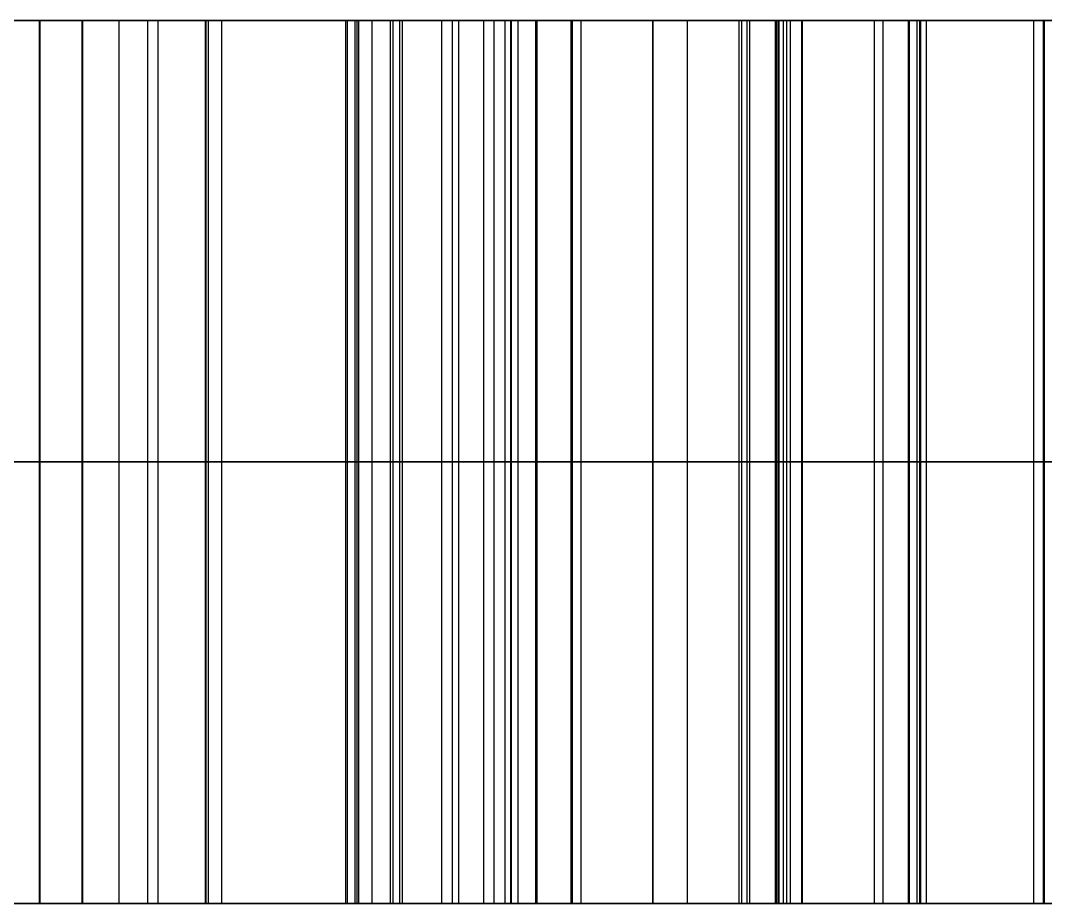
# Model space of a CAD drawing. Header units: millimetres. Extents: x -170 to 170, y -1654 to 210.
# Drawn here: x -80.89 to -63.49, y -50.53 to -35.53 of the extents above; entities that cross this region are included whole.
import ezdxf

# ---------------------------------------------------------------- set-up
doc = ezdxf.new("R2010")
doc.units = ezdxf.units.MM
doc.header["$MEASUREMENT"] = 0
doc.layers.add('V1', color=7, linetype='Continuous', true_color=0x000000)

msp = doc.modelspace()

# ---------------------------------------------------------------- linework, layer by layer
at = {"layer": 'V1'}
for p, q in [((-86.833, -35.528, 164.167), (-53.93, -35.528, 164.167)), ((-86.833, -35.528, 345.833), (-54.502, -35.528, 345.833)), ((-86.717, -35.528, 255), (-4, -35.528, 255)), ((-153, -43.028, 25), (153, -43.028, 25)), ((-153, -43.028, 25), (153, -43.028, 25)), ((-86.833, -50.528, 164.167), (-53.93, -50.528, 164.167)), ((-86.833, -50.528, 345.833), (-54.502, -50.528, 345.833)), ((-86.717, -50.528, 255), (-4, -50.528, 255))]:
    msp.add_line(p, q, dxfattribs=at)
for points in [[(-153, -35.528), (0, -35.528), (153, -35.528)], [(153, -35.528, 50), (0, -35.528, 50), (-153, -35.528, 50)], [(-80.571, -35.528, 287.064), (-80.571, -43.028, 287.064), (-80.571, -50.528, 287.064)], [(-80.558, -35.528, 222.903), (-80.558, -43.028, 222.903), (-80.558, -50.528, 222.903)], [(-79.845, -35.528, 204.637), (-79.845, -43.028, 204.637), (-79.845, -50.528, 204.637)], [(-79.834, -35.528, 305.353), (-79.834, -43.028, 305.353), (-79.834, -50.528, 305.353)], [(-79.222, -35.528, 219.735), (-79.222, -43.028, 219.735), (-79.222, -50.528, 219.735)], [(-79.217, -35.528, 290.277), (-79.217, -43.028, 290.277), (-79.217, -50.528, 290.277)], [(-78.733, -35.528, 134.71), (-78.733, -43.028, 134.71), (-78.733, -50.528, 134.71)], [(-78.56, -35.528, 375.219), (-78.56, -43.028, 375.219), (-78.56, -50.528, 375.219)], [(-77.756, -35.528, 293.389), (-77.756, -43.028, 293.389), (-77.756, -50.528, 293.389)], [(-77.741, -35.528, 216.579), (-77.741, -43.028, 216.579), (-77.741, -50.528, 216.579)], [(-77.703, -35.528, 306.703), (-77.703, -43.028, 306.703), (-77.703, -50.528, 306.703)], [(-77.474, -35.528, 203.22), (-77.474, -43.028, 203.22), (-77.474, -50.528, 203.22)], [(-75.373, -35.528, 136.325), (-75.373, -43.028, 136.325), (-75.373, -50.528, 136.325)], [(-75.343, -35.528, 136.257), (-75.343, -43.028, 136.257), (-75.343, -50.528, 136.257)], [(-75.21, -35.528, 373.584), (-75.21, -43.028, 373.584), (-75.21, -50.528, 373.584)], [(-75.179, -35.528, 373.652), (-75.179, -43.028, 373.652), (-75.179, -50.528, 373.652)], [(-75.15, -35.528, 307.654), (-75.15, -43.028, 307.654), (-75.15, -50.528, 307.654)], [(-74.926, -35.528, 202.253), (-74.926, -43.028, 202.253), (-74.926, -50.528, 202.253)], [(-74.612, -35.528, 318.428), (-74.612, -43.028, 318.428), (-74.612, -50.528, 318.428)], [(-74.569, -35.528, 318.367), (-74.569, -43.028, 318.367), (-74.569, -50.528, 318.367)], [(-74.452, -35.528, 191.476), (-74.452, -43.028, 191.476), (-74.452, -50.528, 191.476)], [(-74.408, -35.528, 191.537), (-74.408, -43.028, 191.537), (-74.408, -50.528, 191.537)], [(-73.741, -35.528, 133.539), (-73.741, -43.028, 133.539), (-73.741, -50.528, 133.539)], [(-73.562, -35.528, 376.361), (-73.562, -43.028, 376.361), (-73.562, -50.528, 376.361)], [(-73.451, -35.528, 317.233), (-73.451, -43.028, 317.233), (-73.451, -50.528, 317.233)], [(-73.451, -35.528, 192.767), (-73.451, -43.028, 192.767), (-73.451, -50.528, 192.767)], [(-73.031, -35.528, 315.612), (-73.031, -43.028, 315.612), (-73.031, -50.528, 315.612)], [(-72.854, -35.528, 194.283), (-72.854, -43.028, 194.283), (-72.854, -50.528, 194.283)], [(-72.665, -35.528, 308.772), (-72.665, -43.028, 308.772), (-72.665, -50.528, 308.772)], [(-72.571, -35.528, 315.375), (-72.571, -43.028, 315.375), (-72.571, -50.528, 315.375)], [(-72.558, -35.528, 194.634), (-72.558, -43.028, 194.634), (-72.558, -50.528, 194.634)], [(-72.448, -35.528, 201.12), (-72.448, -43.028, 201.12), (-72.448, -50.528, 201.12)], [(-72.144, -35.528, 303.115), (-72.144, -43.028, 303.115), (-72.144, -50.528, 303.115)], [(-72.124, -35.528, 206.856), (-72.124, -43.028, 206.856), (-72.124, -50.528, 206.856)], [(-71.543, -35.528, 319.417), (-71.543, -43.028, 319.417), (-71.543, -50.528, 319.417)], [(-71.543, -35.528, 190.582), (-71.543, -43.028, 190.582), (-71.543, -50.528, 190.582)], [(-71.521, -35.528, 320.511), (-71.521, -43.028, 320.511), (-71.521, -50.528, 320.511)], [(-71.373, -35.528, 189.375), (-71.373, -43.028, 189.375), (-71.373, -50.528, 189.375)], [(-70.159, -35.528, 204.035), (-70.159, -43.028, 204.035), (-70.159, -50.528, 204.035)], [(-70.151, -35.528, 305.976), (-70.151, -43.028, 305.976), (-70.151, -50.528, 305.976)], [(-69.569, -35.528, 321.544), (-69.569, -43.028, 321.544), (-69.569, -50.528, 321.544)], [(-69.569, -35.528, 188.456), (-69.569, -43.028, 188.456), (-69.569, -50.528, 188.456)], [(-68.694, -35.528, 322.942), (-68.694, -43.028, 322.942), (-68.694, -50.528, 322.942)], [(-68.647, -35.528, 322.884), (-68.647, -43.028, 322.884), (-68.647, -50.528, 322.884)], [(-68.56, -35.528, 186.928), (-68.56, -43.028, 186.928), (-68.56, -50.528, 186.928)], [(-68.513, -35.528, 186.986), (-68.513, -43.028, 186.986), (-68.513, -50.528, 186.986)], [(-68.076, -35.528, 308.717), (-68.076, -43.028, 308.717), (-68.076, -50.528, 308.717)], [(-68.072, -35.528, 141.894), (-68.072, -43.028, 141.894), (-68.072, -50.528, 141.894)], [(-68.054, -35.528, 201.255), (-68.054, -43.028, 201.255), (-68.054, -50.528, 201.255)], [(-68.023, -35.528, 129.768), (-68.023, -43.028, 129.768), (-68.023, -50.528, 129.768)], [(-68.014, -35.528, 141.846), (-68.014, -43.028, 141.846), (-68.014, -50.528, 141.846)], [(-67.942, -35.528, 367.972), (-67.942, -43.028, 367.972), (-67.942, -50.528, 367.972)], [(-67.884, -35.528, 368.019), (-67.884, -43.028, 368.019), (-67.884, -50.528, 368.019)], [(-67.821, -35.528, 380.097), (-67.821, -43.028, 380.097), (-67.821, -50.528, 380.097)], [(-67.63, -35.528, 189.137), (-67.63, -43.028, 189.137), (-67.63, -50.528, 189.137)], [(-67.62, -35.528, 320.851), (-67.62, -43.028, 320.851), (-67.62, -50.528, 320.851)], [(-66.396, -35.528, 320.672), (-66.396, -43.028, 320.672), (-66.396, -50.528, 320.672)], [(-66.249, -35.528, 189.184), (-66.249, -43.028, 189.184), (-66.249, -50.528, 189.184)], [(-65.816, -35.528, 139.583), (-65.816, -43.028, 139.583), (-65.816, -50.528, 139.583)], [(-65.803, -35.528, 131.348), (-65.803, -43.028, 131.348), (-65.803, -50.528, 131.348)], [(-65.672, -35.528, 370.27), (-65.672, -43.028, 370.27), (-65.672, -50.528, 370.27)], [(-65.625, -35.528, 144.706), (-65.625, -43.028, 144.706), (-65.625, -50.528, 144.706)], [(-65.611, -35.528, 378.505), (-65.611, -43.028, 378.505), (-65.611, -50.528, 378.505)], [(-65.511, -35.528, 365.146), (-65.511, -43.028, 365.146), (-65.511, -50.528, 365.146)], [(-63.692, -35.528, 133.071), (-63.692, -43.028, 133.071), (-63.692, -50.528, 133.071)], [(-63.524, -35.528, 147.785), (-63.524, -43.028, 147.785), (-63.524, -50.528, 147.785)], [(-63.51, -35.528, 376.769), (-63.51, -43.028, 376.769), (-63.51, -50.528, 376.769)], [(-153, -43.028), (0, -43.028), (153, -43.028)], [(153, -43.028, 50), (0, -43.028, 50), (-153, -43.028, 50)], [(-153, -43.028), (0, -43.028), (153, -43.028)], [(153, -43.028, 50), (0, -43.028, 50), (-153, -43.028, 50)], [(-153, -50.528), (0, -50.528), (153, -50.528)], [(153, -50.528, 50), (0, -50.528, 50), (-153, -50.528, 50)]]:
    msp.add_open_spline(points, degree=2, dxfattribs=at)
for points, knots in [([(-80.571, -35.528, 287.064), (-82.753, -35.528, 287.708), (-84.827, -35.528, 287.908), (-88.558, -35.528, 287.654), (-89.309, -35.528, 287.603), (-89.997, -35.528, 287.549), (-90.621, -35.528, 287.495)], [279.308858, 279.308858, 279.308858, 279.308858, 280.225514, 280.225514, 280.225514, 280.409941, 280.409941, 280.409941, 280.409941]), ([(-90.621, -35.528, 222.505), (-90.001, -35.528, 222.449), (-89.317, -35.528, 222.392), (-88.572, -35.528, 222.339), (-84.827, -35.528, 222.069), (-82.751, -35.528, 222.262), (-80.558, -35.528, 222.903)], [302.567013, 302.567013, 302.567013, 302.567013, 302.750166, 302.750166, 302.750166, 303.670235, 303.670235, 303.670235, 303.670235]), ([(-84.785, -35.528, 300.601), (-84.412, -35.528, 300.103), (-83.997, -35.528, 299.557), (-83.538, -35.528, 298.967), (-81.233, -35.528, 296.004), (-79.7, -35.528, 294.59), (-77.756, -35.528, 293.389)], [275.673637, 275.673637, 275.673637, 275.673637, 275.85679, 275.85679, 275.85679, 276.776859, 276.776859, 276.776859, 276.776859]), ([(-77.741, -35.528, 216.579), (-79.679, -35.528, 215.389), (-81.215, -35.528, 213.981), (-83.524, -35.528, 211.038), (-83.988, -35.528, 210.446), (-84.408, -35.528, 209.899), (-84.785, -35.528, 209.399)], [306.202233, 306.202233, 306.202233, 306.202233, 307.11889, 307.11889, 307.11889, 307.303317, 307.303317, 307.303317, 307.303317]), ([(-83.106, -35.528, 314.939), (-83.102, -35.528, 314.914), (-83.098, -35.528, 314.89), (-83.094, -35.528, 314.865), (-82.925, -35.528, 313.843), (-82.655, -35.528, 312.808), (-82.251, -35.528, 311.825), (-81.416, -35.528, 309.792), (-79.176, -35.528, 307.927), (-77.703, -35.528, 306.703)], [49.847209, 49.847209, 49.847209, 49.847209, 49.866198, 49.866198, 49.866198, 50.655858, 50.655858, 50.655858, 51.422962, 51.422962, 51.422962, 51.422962]), ([(-77.474, -35.528, 203.22), (-78.953, -35.528, 202.004), (-81.204, -35.528, 200.152), (-82.051, -35.528, 198.124), (-82.461, -35.528, 197.143), (-82.738, -35.528, 196.11), (-82.913, -35.528, 195.089), (-82.917, -35.528, 195.064), (-82.921, -35.528, 195.04), (-82.925, -35.528, 195.015)], [60.00916, 60.00916, 60.00916, 60.00916, 60.776245, 60.776245, 60.776245, 61.565912, 61.565912, 61.565912, 61.584961, 61.584961, 61.584961, 61.584961]), ([(-72.144, -35.528, 303.115), (-74.144, -35.528, 304.199), (-76.131, -35.528, 304.825), (-79.834, -35.528, 305.353), (-80.579, -35.528, 305.459), (-81.263, -35.528, 305.549), (-81.884, -35.528, 305.626)], [272.585514, 272.585514, 272.585514, 272.585514, 273.50217, 273.50217, 273.50217, 273.686597, 273.686597, 273.686597, 273.686597]), ([(-81.884, -35.528, 204.374), (-81.266, -35.528, 204.448), (-80.586, -35.528, 204.535), (-79.845, -35.528, 204.637), (-76.127, -35.528, 205.152), (-74.136, -35.528, 205.773), (-72.124, -35.528, 206.856)], [309.290357, 309.290357, 309.290357, 309.290357, 309.47351, 309.47351, 309.47351, 310.393579, 310.393579, 310.393579, 310.393579]), ([(-75.373, -35.528, 136.325), (-75.363, -35.528, 136.303), (-75.353, -35.528, 136.28), (-75.343, -35.528, 136.257), (-74.915, -35.528, 135.313), (-74.386, -35.528, 134.384), (-73.741, -35.528, 133.539), (-72.408, -35.528, 131.791), (-69.762, -35.528, 130.569), (-68.023, -35.528, 129.768)], [28.408844, 28.408844, 28.408844, 28.408844, 28.427833, 28.427833, 28.427833, 29.217493, 29.217493, 29.217493, 29.984597, 29.984597, 29.984597, 29.984597]), ([(-67.821, -35.528, 380.097), (-69.565, -35.528, 379.307), (-72.219, -35.528, 378.1), (-73.562, -35.528, 376.361), (-74.211, -35.528, 375.519), (-74.746, -35.528, 374.593), (-75.179, -35.528, 373.652), (-75.19, -35.528, 373.629), (-75.2, -35.528, 373.606), (-75.21, -35.528, 373.584)], [81.447524, 81.447524, 81.447524, 81.447524, 82.214609, 82.214609, 82.214609, 83.004277, 83.004277, 83.004277, 83.023326, 83.023326, 83.023326, 83.023326]), ([(-72.665, -35.528, 308.772), (-72.478, -35.528, 310.678), (-72.196, -35.528, 313.579), (-73.031, -35.528, 315.612), (-73.435, -35.528, 316.595), (-73.97, -35.528, 317.522), (-74.569, -35.528, 318.367), (-74.583, -35.528, 318.388), (-74.597, -35.528, 318.408), (-74.612, -35.528, 318.428)], [52.863038, 52.863038, 52.863038, 52.863038, 53.630123, 53.630123, 53.630123, 54.419791, 54.419791, 54.419791, 54.43884, 54.43884, 54.43884, 54.43884]), ([(-74.452, -35.528, 191.476), (-74.437, -35.528, 191.496), (-74.423, -35.528, 191.517), (-74.408, -35.528, 191.537), (-73.804, -35.528, 192.379), (-73.264, -35.528, 193.302), (-72.854, -35.528, 194.283), (-72.007, -35.528, 196.311), (-72.272, -35.528, 199.214), (-72.448, -35.528, 201.12)], [56.99333, 56.99333, 56.99333, 56.99333, 57.012319, 57.012319, 57.012319, 57.801979, 57.801979, 57.801979, 58.569083, 58.569083, 58.569083, 58.569083]), ([(-73.451, -35.528, 317.233), (-73.191, -35.528, 316.667), (-72.898, -35.528, 316.047), (-72.571, -35.528, 315.375), (-70.933, -35.528, 311.997), (-69.727, -35.528, 310.296), (-68.076, -35.528, 308.717)], [268.950293, 268.950293, 268.950293, 268.950293, 269.133447, 269.133447, 269.133447, 270.053515, 270.053515, 270.053515, 270.053515]), ([(-68.054, -35.528, 201.255), (-69.702, -35.528, 199.688), (-70.912, -35.528, 197.992), (-72.558, -35.528, 194.634), (-72.89, -35.528, 193.958), (-73.187, -35.528, 193.335), (-73.451, -35.528, 192.767)], [312.925577, 312.925577, 312.925577, 312.925577, 313.842234, 313.842234, 313.842234, 314.026661, 314.026661, 314.026661, 314.026661]), ([(-60.564, -35.528, 317.063), (-62.295, -35.528, 318.539), (-64.108, -35.528, 319.565), (-67.62, -35.528, 320.851), (-68.327, -35.528, 321.11), (-68.978, -35.528, 321.34), (-69.569, -35.528, 321.544)], [265.86217, 265.86217, 265.86217, 265.86217, 266.778827, 266.778827, 266.778827, 266.963254, 266.963254, 266.963254, 266.963254]), ([(-69.569, -35.528, 188.456), (-68.98, -35.528, 188.656), (-68.332, -35.528, 188.883), (-67.63, -35.528, 189.137), (-64.099, -35.528, 190.413), (-62.281, -35.528, 191.435), (-60.538, -35.528, 192.912)], [316.0137, 316.0137, 316.0137, 316.0137, 316.196854, 316.196854, 316.196854, 317.116922, 317.116922, 317.116922, 317.116922]), ([(-68.694, -35.528, 322.942), (-68.678, -35.528, 322.922), (-68.663, -35.528, 322.903), (-68.647, -35.528, 322.884), (-67.99, -35.528, 322.083), (-67.238, -35.528, 321.322), (-66.396, -35.528, 320.672), (-64.657, -35.528, 319.329), (-61.784, -35.528, 318.834), (-59.897, -35.528, 318.51)], [56.99333, 56.99333, 56.99333, 56.99333, 57.012319, 57.012319, 57.012319, 57.801979, 57.801979, 57.801979, 58.569083, 58.569083, 58.569083, 58.569083]), ([(-59.737, -35.528, 191.308), (-61.626, -35.528, 190.995), (-64.502, -35.528, 190.517), (-66.249, -35.528, 189.184), (-67.094, -35.528, 188.539), (-67.851, -35.528, 187.783), (-68.513, -35.528, 186.986), (-68.529, -35.528, 186.967), (-68.545, -35.528, 186.947), (-68.56, -35.528, 186.928)], [52.863038, 52.863038, 52.863038, 52.863038, 53.630123, 53.630123, 53.630123, 54.419791, 54.419791, 54.419791, 54.43884, 54.43884, 54.43884, 54.43884]), ([(-63.692, -35.528, 133.071), (-64.005, -35.528, 134.96), (-64.483, -35.528, 137.835), (-65.816, -35.528, 139.583), (-66.461, -35.528, 140.428), (-67.217, -35.528, 141.185), (-68.014, -35.528, 141.846), (-68.033, -35.528, 141.862), (-68.053, -35.528, 141.878), (-68.072, -35.528, 141.894)], [31.424674, 31.424674, 31.424674, 31.424674, 32.191759, 32.191759, 32.191759, 32.981426, 32.981426, 32.981426, 33.000475, 33.000475, 33.000475, 33.000475]), ([(-67.942, -35.528, 367.972), (-67.922, -35.528, 367.988), (-67.903, -35.528, 368.004), (-67.884, -35.528, 368.019), (-67.083, -35.528, 368.676), (-66.322, -35.528, 369.428), (-65.672, -35.528, 370.27), (-64.329, -35.528, 372.01), (-63.834, -35.528, 374.882), (-63.51, -35.528, 376.769)], [78.431695, 78.431695, 78.431695, 78.431695, 78.450684, 78.450684, 78.450684, 79.240344, 79.240344, 79.240344, 80.007448, 80.007448, 80.007448, 80.007448]), ([(-63.524, -35.528, 147.785), (-63.504, -35.528, 147.771), (-63.483, -35.528, 147.756), (-63.463, -35.528, 147.742), (-62.621, -35.528, 147.138), (-61.698, -35.528, 146.598), (-60.717, -35.528, 146.188), (-58.689, -35.528, 145.341), (-55.786, -35.528, 145.606), (-53.88, -35.528, 145.782)], [35.554966, 35.554966, 35.554966, 35.554966, 35.573955, 35.573955, 35.573955, 36.363615, 36.363615, 36.363615, 37.130719, 37.130719, 37.130719, 37.130719]), ([(-80.571, -43.028, 287.064), (-82.753, -43.028, 287.708), (-84.827, -43.028, 287.908), (-88.558, -43.028, 287.654), (-89.309, -43.028, 287.603), (-89.997, -43.028, 287.549), (-90.621, -43.028, 287.495)], [279.308858, 279.308858, 279.308858, 279.308858, 280.225514, 280.225514, 280.225514, 280.409941, 280.409941, 280.409941, 280.409941]), ([(-90.621, -43.028, 222.505), (-90.001, -43.028, 222.449), (-89.317, -43.028, 222.392), (-88.572, -43.028, 222.339), (-84.827, -43.028, 222.069), (-82.751, -43.028, 222.262), (-80.558, -43.028, 222.903)], [302.567013, 302.567013, 302.567013, 302.567013, 302.750166, 302.750166, 302.750166, 303.670235, 303.670235, 303.670235, 303.670235]), ([(-84.785, -43.028, 300.601), (-84.412, -43.028, 300.103), (-83.997, -43.028, 299.557), (-83.538, -43.028, 298.967), (-81.233, -43.028, 296.004), (-79.7, -43.028, 294.59), (-77.756, -43.028, 293.389)], [275.673637, 275.673637, 275.673637, 275.673637, 275.85679, 275.85679, 275.85679, 276.776859, 276.776859, 276.776859, 276.776859]), ([(-77.741, -43.028, 216.579), (-79.679, -43.028, 215.389), (-81.215, -43.028, 213.981), (-83.524, -43.028, 211.038), (-83.988, -43.028, 210.446), (-84.408, -43.028, 209.899), (-84.785, -43.028, 209.399)], [306.202233, 306.202233, 306.202233, 306.202233, 307.11889, 307.11889, 307.11889, 307.303317, 307.303317, 307.303317, 307.303317]), ([(-83.106, -43.028, 314.939), (-83.102, -43.028, 314.914), (-83.098, -43.028, 314.89), (-83.094, -43.028, 314.865), (-82.925, -43.028, 313.843), (-82.655, -43.028, 312.808), (-82.251, -43.028, 311.825), (-81.416, -43.028, 309.792), (-79.176, -43.028, 307.927), (-77.703, -43.028, 306.703)], [49.847209, 49.847209, 49.847209, 49.847209, 49.866198, 49.866198, 49.866198, 50.655858, 50.655858, 50.655858, 51.422962, 51.422962, 51.422962, 51.422962]), ([(-77.474, -43.028, 203.22), (-78.953, -43.028, 202.004), (-81.204, -43.028, 200.152), (-82.051, -43.028, 198.124), (-82.461, -43.028, 197.143), (-82.738, -43.028, 196.11), (-82.913, -43.028, 195.089), (-82.917, -43.028, 195.064), (-82.921, -43.028, 195.04), (-82.925, -43.028, 195.015)], [60.00916, 60.00916, 60.00916, 60.00916, 60.776245, 60.776245, 60.776245, 61.565912, 61.565912, 61.565912, 61.584961, 61.584961, 61.584961, 61.584961]), ([(-72.144, -43.028, 303.115), (-74.144, -43.028, 304.199), (-76.131, -43.028, 304.825), (-79.834, -43.028, 305.353), (-80.579, -43.028, 305.459), (-81.263, -43.028, 305.549), (-81.884, -43.028, 305.626)], [272.585514, 272.585514, 272.585514, 272.585514, 273.50217, 273.50217, 273.50217, 273.686597, 273.686597, 273.686597, 273.686597]), ([(-81.884, -43.028, 204.374), (-81.266, -43.028, 204.448), (-80.586, -43.028, 204.535), (-79.845, -43.028, 204.637), (-76.127, -43.028, 205.152), (-74.136, -43.028, 205.773), (-72.124, -43.028, 206.856)], [309.290357, 309.290357, 309.290357, 309.290357, 309.47351, 309.47351, 309.47351, 310.393579, 310.393579, 310.393579, 310.393579]), ([(-75.373, -43.028, 136.325), (-75.363, -43.028, 136.303), (-75.353, -43.028, 136.28), (-75.343, -43.028, 136.257), (-74.915, -43.028, 135.313), (-74.386, -43.028, 134.384), (-73.741, -43.028, 133.539), (-72.408, -43.028, 131.791), (-69.762, -43.028, 130.569), (-68.023, -43.028, 129.768)], [28.408844, 28.408844, 28.408844, 28.408844, 28.427833, 28.427833, 28.427833, 29.217493, 29.217493, 29.217493, 29.984597, 29.984597, 29.984597, 29.984597]), ([(-67.821, -43.028, 380.097), (-69.565, -43.028, 379.307), (-72.219, -43.028, 378.1), (-73.562, -43.028, 376.361), (-74.211, -43.028, 375.519), (-74.746, -43.028, 374.593), (-75.179, -43.028, 373.652), (-75.19, -43.028, 373.629), (-75.2, -43.028, 373.606), (-75.21, -43.028, 373.584)], [81.447524, 81.447524, 81.447524, 81.447524, 82.214609, 82.214609, 82.214609, 83.004277, 83.004277, 83.004277, 83.023326, 83.023326, 83.023326, 83.023326]), ([(-72.665, -43.028, 308.772), (-72.478, -43.028, 310.678), (-72.196, -43.028, 313.579), (-73.031, -43.028, 315.612), (-73.435, -43.028, 316.595), (-73.97, -43.028, 317.522), (-74.569, -43.028, 318.367), (-74.583, -43.028, 318.388), (-74.597, -43.028, 318.408), (-74.612, -43.028, 318.428)], [52.863038, 52.863038, 52.863038, 52.863038, 53.630123, 53.630123, 53.630123, 54.419791, 54.419791, 54.419791, 54.43884, 54.43884, 54.43884, 54.43884]), ([(-74.452, -43.028, 191.476), (-74.437, -43.028, 191.496), (-74.423, -43.028, 191.517), (-74.408, -43.028, 191.537), (-73.804, -43.028, 192.379), (-73.264, -43.028, 193.302), (-72.854, -43.028, 194.283), (-72.007, -43.028, 196.311), (-72.272, -43.028, 199.214), (-72.448, -43.028, 201.12)], [56.99333, 56.99333, 56.99333, 56.99333, 57.012319, 57.012319, 57.012319, 57.801979, 57.801979, 57.801979, 58.569083, 58.569083, 58.569083, 58.569083]), ([(-73.451, -43.028, 317.233), (-73.191, -43.028, 316.667), (-72.898, -43.028, 316.047), (-72.571, -43.028, 315.375), (-70.933, -43.028, 311.997), (-69.727, -43.028, 310.296), (-68.076, -43.028, 308.717)], [268.950293, 268.950293, 268.950293, 268.950293, 269.133447, 269.133447, 269.133447, 270.053515, 270.053515, 270.053515, 270.053515]), ([(-68.054, -43.028, 201.255), (-69.702, -43.028, 199.688), (-70.912, -43.028, 197.992), (-72.558, -43.028, 194.634), (-72.89, -43.028, 193.958), (-73.187, -43.028, 193.335), (-73.451, -43.028, 192.767)], [312.925577, 312.925577, 312.925577, 312.925577, 313.842234, 313.842234, 313.842234, 314.026661, 314.026661, 314.026661, 314.026661]), ([(-60.564, -43.028, 317.063), (-62.295, -43.028, 318.539), (-64.108, -43.028, 319.565), (-67.62, -43.028, 320.851), (-68.327, -43.028, 321.11), (-68.978, -43.028, 321.34), (-69.569, -43.028, 321.544)], [265.86217, 265.86217, 265.86217, 265.86217, 266.778827, 266.778827, 266.778827, 266.963254, 266.963254, 266.963254, 266.963254]), ([(-69.569, -43.028, 188.456), (-68.98, -43.028, 188.656), (-68.332, -43.028, 188.883), (-67.63, -43.028, 189.137), (-64.099, -43.028, 190.413), (-62.281, -43.028, 191.435), (-60.538, -43.028, 192.912)], [316.0137, 316.0137, 316.0137, 316.0137, 316.196854, 316.196854, 316.196854, 317.116922, 317.116922, 317.116922, 317.116922]), ([(-68.694, -43.028, 322.942), (-68.678, -43.028, 322.922), (-68.663, -43.028, 322.903), (-68.647, -43.028, 322.884), (-67.99, -43.028, 322.083), (-67.238, -43.028, 321.322), (-66.396, -43.028, 320.672), (-64.657, -43.028, 319.329), (-61.784, -43.028, 318.834), (-59.897, -43.028, 318.51)], [56.99333, 56.99333, 56.99333, 56.99333, 57.012319, 57.012319, 57.012319, 57.801979, 57.801979, 57.801979, 58.569083, 58.569083, 58.569083, 58.569083]), ([(-59.737, -43.028, 191.308), (-61.626, -43.028, 190.995), (-64.502, -43.028, 190.517), (-66.249, -43.028, 189.184), (-67.094, -43.028, 188.539), (-67.851, -43.028, 187.783), (-68.513, -43.028, 186.986), (-68.529, -43.028, 186.967), (-68.545, -43.028, 186.947), (-68.56, -43.028, 186.928)], [52.863038, 52.863038, 52.863038, 52.863038, 53.630123, 53.630123, 53.630123, 54.419791, 54.419791, 54.419791, 54.43884, 54.43884, 54.43884, 54.43884]), ([(-63.692, -43.028, 133.071), (-64.005, -43.028, 134.96), (-64.483, -43.028, 137.835), (-65.816, -43.028, 139.583), (-66.461, -43.028, 140.428), (-67.217, -43.028, 141.185), (-68.014, -43.028, 141.846), (-68.033, -43.028, 141.862), (-68.053, -43.028, 141.878), (-68.072, -43.028, 141.894)], [31.424674, 31.424674, 31.424674, 31.424674, 32.191759, 32.191759, 32.191759, 32.981426, 32.981426, 32.981426, 33.000475, 33.000475, 33.000475, 33.000475]), ([(-67.942, -43.028, 367.972), (-67.922, -43.028, 367.988), (-67.903, -43.028, 368.004), (-67.884, -43.028, 368.019), (-67.083, -43.028, 368.676), (-66.322, -43.028, 369.428), (-65.672, -43.028, 370.27), (-64.329, -43.028, 372.01), (-63.834, -43.028, 374.882), (-63.51, -43.028, 376.769)], [78.431695, 78.431695, 78.431695, 78.431695, 78.450684, 78.450684, 78.450684, 79.240344, 79.240344, 79.240344, 80.007448, 80.007448, 80.007448, 80.007448]), ([(-63.524, -43.028, 147.785), (-63.504, -43.028, 147.771), (-63.483, -43.028, 147.756), (-63.463, -43.028, 147.742), (-62.621, -43.028, 147.138), (-61.698, -43.028, 146.598), (-60.717, -43.028, 146.188), (-58.689, -43.028, 145.341), (-55.786, -43.028, 145.606), (-53.88, -43.028, 145.782)], [35.554966, 35.554966, 35.554966, 35.554966, 35.573955, 35.573955, 35.573955, 36.363615, 36.363615, 36.363615, 37.130719, 37.130719, 37.130719, 37.130719]), ([(-80.571, -50.528, 287.064), (-82.753, -50.528, 287.708), (-84.827, -50.528, 287.908), (-88.558, -50.528, 287.654), (-89.309, -50.528, 287.603), (-89.997, -50.528, 287.549), (-90.621, -50.528, 287.495)], [279.308858, 279.308858, 279.308858, 279.308858, 280.225514, 280.225514, 280.225514, 280.409941, 280.409941, 280.409941, 280.409941]), ([(-90.621, -50.528, 222.505), (-90.001, -50.528, 222.449), (-89.317, -50.528, 222.392), (-88.572, -50.528, 222.339), (-84.827, -50.528, 222.069), (-82.751, -50.528, 222.262), (-80.558, -50.528, 222.903)], [302.567013, 302.567013, 302.567013, 302.567013, 302.750166, 302.750166, 302.750166, 303.670235, 303.670235, 303.670235, 303.670235]), ([(-84.785, -50.528, 300.601), (-84.412, -50.528, 300.103), (-83.997, -50.528, 299.557), (-83.538, -50.528, 298.967), (-81.233, -50.528, 296.004), (-79.7, -50.528, 294.59), (-77.756, -50.528, 293.389)], [275.673637, 275.673637, 275.673637, 275.673637, 275.85679, 275.85679, 275.85679, 276.776859, 276.776859, 276.776859, 276.776859]), ([(-77.741, -50.528, 216.579), (-79.679, -50.528, 215.389), (-81.215, -50.528, 213.981), (-83.524, -50.528, 211.038), (-83.988, -50.528, 210.446), (-84.408, -50.528, 209.899), (-84.785, -50.528, 209.399)], [306.202233, 306.202233, 306.202233, 306.202233, 307.11889, 307.11889, 307.11889, 307.303317, 307.303317, 307.303317, 307.303317]), ([(-83.106, -50.528, 314.939), (-83.102, -50.528, 314.914), (-83.098, -50.528, 314.89), (-83.094, -50.528, 314.865), (-82.925, -50.528, 313.843), (-82.655, -50.528, 312.808), (-82.251, -50.528, 311.825), (-81.416, -50.528, 309.792), (-79.176, -50.528, 307.927), (-77.703, -50.528, 306.703)], [49.847209, 49.847209, 49.847209, 49.847209, 49.866198, 49.866198, 49.866198, 50.655858, 50.655858, 50.655858, 51.422962, 51.422962, 51.422962, 51.422962]), ([(-77.474, -50.528, 203.22), (-78.953, -50.528, 202.004), (-81.204, -50.528, 200.152), (-82.051, -50.528, 198.124), (-82.461, -50.528, 197.143), (-82.738, -50.528, 196.11), (-82.913, -50.528, 195.089), (-82.917, -50.528, 195.064), (-82.921, -50.528, 195.04), (-82.925, -50.528, 195.015)], [60.00916, 60.00916, 60.00916, 60.00916, 60.776245, 60.776245, 60.776245, 61.565912, 61.565912, 61.565912, 61.584961, 61.584961, 61.584961, 61.584961]), ([(-72.144, -50.528, 303.115), (-74.144, -50.528, 304.199), (-76.131, -50.528, 304.825), (-79.834, -50.528, 305.353), (-80.579, -50.528, 305.459), (-81.263, -50.528, 305.549), (-81.884, -50.528, 305.626)], [272.585514, 272.585514, 272.585514, 272.585514, 273.50217, 273.50217, 273.50217, 273.686597, 273.686597, 273.686597, 273.686597]), ([(-81.884, -50.528, 204.374), (-81.266, -50.528, 204.448), (-80.586, -50.528, 204.535), (-79.845, -50.528, 204.637), (-76.127, -50.528, 205.152), (-74.136, -50.528, 205.773), (-72.124, -50.528, 206.856)], [309.290357, 309.290357, 309.290357, 309.290357, 309.47351, 309.47351, 309.47351, 310.393579, 310.393579, 310.393579, 310.393579]), ([(-75.373, -50.528, 136.325), (-75.363, -50.528, 136.303), (-75.353, -50.528, 136.28), (-75.343, -50.528, 136.257), (-74.915, -50.528, 135.313), (-74.386, -50.528, 134.384), (-73.741, -50.528, 133.539), (-72.408, -50.528, 131.791), (-69.762, -50.528, 130.569), (-68.023, -50.528, 129.768)], [28.408844, 28.408844, 28.408844, 28.408844, 28.427833, 28.427833, 28.427833, 29.217493, 29.217493, 29.217493, 29.984597, 29.984597, 29.984597, 29.984597]), ([(-67.821, -50.528, 380.097), (-69.565, -50.528, 379.307), (-72.219, -50.528, 378.1), (-73.562, -50.528, 376.361), (-74.211, -50.528, 375.519), (-74.746, -50.528, 374.593), (-75.179, -50.528, 373.652), (-75.19, -50.528, 373.629), (-75.2, -50.528, 373.606), (-75.21, -50.528, 373.584)], [81.447524, 81.447524, 81.447524, 81.447524, 82.214609, 82.214609, 82.214609, 83.004277, 83.004277, 83.004277, 83.023326, 83.023326, 83.023326, 83.023326]), ([(-72.665, -50.528, 308.772), (-72.478, -50.528, 310.678), (-72.196, -50.528, 313.579), (-73.031, -50.528, 315.612), (-73.435, -50.528, 316.595), (-73.97, -50.528, 317.522), (-74.569, -50.528, 318.367), (-74.583, -50.528, 318.388), (-74.597, -50.528, 318.408), (-74.612, -50.528, 318.428)], [52.863038, 52.863038, 52.863038, 52.863038, 53.630123, 53.630123, 53.630123, 54.419791, 54.419791, 54.419791, 54.43884, 54.43884, 54.43884, 54.43884]), ([(-74.452, -50.528, 191.476), (-74.437, -50.528, 191.496), (-74.423, -50.528, 191.517), (-74.408, -50.528, 191.537), (-73.804, -50.528, 192.379), (-73.264, -50.528, 193.302), (-72.854, -50.528, 194.283), (-72.007, -50.528, 196.311), (-72.272, -50.528, 199.214), (-72.448, -50.528, 201.12)], [56.99333, 56.99333, 56.99333, 56.99333, 57.012319, 57.012319, 57.012319, 57.801979, 57.801979, 57.801979, 58.569083, 58.569083, 58.569083, 58.569083]), ([(-73.451, -50.528, 317.233), (-73.191, -50.528, 316.667), (-72.898, -50.528, 316.047), (-72.571, -50.528, 315.375), (-70.933, -50.528, 311.997), (-69.727, -50.528, 310.296), (-68.076, -50.528, 308.717)], [268.950293, 268.950293, 268.950293, 268.950293, 269.133447, 269.133447, 269.133447, 270.053515, 270.053515, 270.053515, 270.053515]), ([(-68.054, -50.528, 201.255), (-69.702, -50.528, 199.688), (-70.912, -50.528, 197.992), (-72.558, -50.528, 194.634), (-72.89, -50.528, 193.958), (-73.187, -50.528, 193.335), (-73.451, -50.528, 192.767)], [312.925577, 312.925577, 312.925577, 312.925577, 313.842234, 313.842234, 313.842234, 314.026661, 314.026661, 314.026661, 314.026661]), ([(-60.564, -50.528, 317.063), (-62.295, -50.528, 318.539), (-64.108, -50.528, 319.565), (-67.62, -50.528, 320.851), (-68.327, -50.528, 321.11), (-68.978, -50.528, 321.34), (-69.569, -50.528, 321.544)], [265.86217, 265.86217, 265.86217, 265.86217, 266.778827, 266.778827, 266.778827, 266.963254, 266.963254, 266.963254, 266.963254]), ([(-69.569, -50.528, 188.456), (-68.98, -50.528, 188.656), (-68.332, -50.528, 188.883), (-67.63, -50.528, 189.137), (-64.099, -50.528, 190.413), (-62.281, -50.528, 191.435), (-60.538, -50.528, 192.912)], [316.0137, 316.0137, 316.0137, 316.0137, 316.196854, 316.196854, 316.196854, 317.116922, 317.116922, 317.116922, 317.116922]), ([(-68.694, -50.528, 322.942), (-68.678, -50.528, 322.922), (-68.663, -50.528, 322.903), (-68.647, -50.528, 322.884), (-67.99, -50.528, 322.083), (-67.238, -50.528, 321.322), (-66.396, -50.528, 320.672), (-64.657, -50.528, 319.329), (-61.784, -50.528, 318.834), (-59.897, -50.528, 318.51)], [56.99333, 56.99333, 56.99333, 56.99333, 57.012319, 57.012319, 57.012319, 57.801979, 57.801979, 57.801979, 58.569083, 58.569083, 58.569083, 58.569083]), ([(-59.737, -50.528, 191.308), (-61.626, -50.528, 190.995), (-64.502, -50.528, 190.517), (-66.249, -50.528, 189.184), (-67.094, -50.528, 188.539), (-67.851, -50.528, 187.783), (-68.513, -50.528, 186.986), (-68.529, -50.528, 186.967), (-68.545, -50.528, 186.947), (-68.56, -50.528, 186.928)], [52.863038, 52.863038, 52.863038, 52.863038, 53.630123, 53.630123, 53.630123, 54.419791, 54.419791, 54.419791, 54.43884, 54.43884, 54.43884, 54.43884]), ([(-63.692, -50.528, 133.071), (-64.005, -50.528, 134.96), (-64.483, -50.528, 137.835), (-65.816, -50.528, 139.583), (-66.461, -50.528, 140.428), (-67.217, -50.528, 141.185), (-68.014, -50.528, 141.846), (-68.033, -50.528, 141.862), (-68.053, -50.528, 141.878), (-68.072, -50.528, 141.894)], [31.424674, 31.424674, 31.424674, 31.424674, 32.191759, 32.191759, 32.191759, 32.981426, 32.981426, 32.981426, 33.000475, 33.000475, 33.000475, 33.000475]), ([(-67.942, -50.528, 367.972), (-67.922, -50.528, 367.988), (-67.903, -50.528, 368.004), (-67.884, -50.528, 368.019), (-67.083, -50.528, 368.676), (-66.322, -50.528, 369.428), (-65.672, -50.528, 370.27), (-64.329, -50.528, 372.01), (-63.834, -50.528, 374.882), (-63.51, -50.528, 376.769)], [78.431695, 78.431695, 78.431695, 78.431695, 78.450684, 78.450684, 78.450684, 79.240344, 79.240344, 79.240344, 80.007448, 80.007448, 80.007448, 80.007448]), ([(-63.524, -50.528, 147.785), (-63.504, -50.528, 147.771), (-63.483, -50.528, 147.756), (-63.463, -50.528, 147.742), (-62.621, -50.528, 147.138), (-61.698, -50.528, 146.598), (-60.717, -50.528, 146.188), (-58.689, -50.528, 145.341), (-55.786, -50.528, 145.606), (-53.88, -50.528, 145.782)], [35.554966, 35.554966, 35.554966, 35.554966, 35.573955, 35.573955, 35.573955, 36.363615, 36.363615, 36.363615, 37.130719, 37.130719, 37.130719, 37.130719])]:
    msp.add_open_spline(points, degree=3, knots=knots, dxfattribs=at)
for points, weights in [([(-82.258, -35.528, 133.497), (-79.857, -35.528, 134.169), (-77.552, -35.528, 135.116), (-75.373, -35.528, 136.325)], [1, 0.995432816344, 0.995432816344, 1]), ([(-75.21, -35.528, 373.584), (-77.382, -35.528, 374.806), (-79.682, -35.528, 375.767), (-82.078, -35.528, 376.452)], [1, 0.995432816344, 0.995432816344, 1]), ([(-77.756, -35.528, 293.389), (-78.774, -35.528, 291.328), (-79.713, -35.528, 289.219), (-80.571, -35.528, 287.064)], [0.655259845317, 0.648804285994, 0.642734796477, 0.637051376765]), ([(-80.558, -35.528, 222.903), (-79.707, -35.528, 220.768), (-78.768, -35.528, 218.659), (-77.741, -35.528, 216.579)], [0.58540600035, 0.57963863464, 0.574216181841, 0.569138641952]), ([(-77.703, -35.528, 306.703), (-75.98, -35.528, 307.281), (-74.298, -35.528, 307.972), (-72.665, -35.528, 308.772)], [1, 0.998547387537, 0.998547387537, 1]), ([(-72.448, -35.528, 201.12), (-74.076, -35.528, 201.93), (-75.753, -35.528, 202.631), (-77.474, -35.528, 203.22)], [1, 0.998547387537, 0.998547387537, 1]), ([(-74.612, -35.528, 318.428), (-72.467, -35.528, 319.698), (-70.486, -35.528, 321.209), (-68.694, -35.528, 322.942)], [1, 0.995432816344, 0.995432816344, 1]), ([(-68.56, -35.528, 186.928), (-70.342, -35.528, 188.671), (-72.314, -35.528, 190.194), (-74.452, -35.528, 191.476)], [1, 0.995432816344, 0.995432816344, 1]), ([(-69.569, -35.528, 321.544), (-70.907, -35.528, 320.146), (-72.201, -35.528, 318.708), (-73.451, -35.528, 317.233)], [0.673988755923, 0.673784729107, 0.673784729107, 0.673988755923]), ([(-73.451, -35.528, 192.767), (-72.201, -35.528, 191.292), (-70.907, -35.528, 189.854), (-69.569, -35.528, 188.456)], [0.55332332359, 0.553155824065, 0.553155824065, 0.55332332359]), ([(-68.076, -35.528, 308.717), (-69.499, -35.528, 306.913), (-70.857, -35.528, 305.045), (-72.144, -35.528, 303.115)], [0.673988755923, 0.667348681107, 0.661105710905, 0.655259845317]), ([(-72.124, -35.528, 206.856), (-70.848, -35.528, 204.944), (-69.491, -35.528, 203.076), (-68.054, -35.528, 201.255)], [0.569138641952, 0.563531540751, 0.558259767963, 0.55332332359]), ([(-68.072, -35.528, 141.894), (-66.329, -35.528, 143.675), (-64.806, -35.528, 145.648), (-63.524, -35.528, 147.785)], [1, 0.995432816344, 0.995432816344, 1]), ([(-68.023, -35.528, 129.768), (-66.508, -35.528, 130.773), (-65.062, -35.528, 131.875), (-63.692, -35.528, 133.071)], [1, 0.998547387537, 0.998547387537, 1]), ([(-63.428, -35.528, 362.054), (-64.698, -35.528, 364.199), (-66.209, -35.528, 366.181), (-67.942, -35.528, 367.972)], [1, 0.995432816344, 0.995432816344, 1]), ([(-63.51, -35.528, 376.769), (-64.873, -35.528, 377.973), (-66.312, -35.528, 379.084), (-67.821, -35.528, 380.097)], [1, 0.998547387537, 0.998547387537, 1]), ([(-82.258, -43.028, 133.497), (-79.857, -43.028, 134.169), (-77.552, -43.028, 135.116), (-75.373, -43.028, 136.325)], [1, 0.995432816344, 0.995432816344, 1]), ([(-75.21, -43.028, 373.584), (-77.382, -43.028, 374.806), (-79.682, -43.028, 375.767), (-82.078, -43.028, 376.452)], [1, 0.995432816344, 0.995432816344, 1]), ([(-77.756, -43.028, 293.389), (-78.774, -43.028, 291.328), (-79.713, -43.028, 289.219), (-80.571, -43.028, 287.064)], [0.655259845317, 0.648804285994, 0.642734796477, 0.637051376765]), ([(-80.558, -43.028, 222.903), (-79.707, -43.028, 220.768), (-78.768, -43.028, 218.659), (-77.741, -43.028, 216.579)], [0.58540600035, 0.57963863464, 0.574216181841, 0.569138641952]), ([(-77.703, -43.028, 306.703), (-75.98, -43.028, 307.281), (-74.298, -43.028, 307.972), (-72.665, -43.028, 308.772)], [1, 0.998547387537, 0.998547387537, 1]), ([(-72.448, -43.028, 201.12), (-74.076, -43.028, 201.93), (-75.753, -43.028, 202.631), (-77.474, -43.028, 203.22)], [1, 0.998547387537, 0.998547387537, 1]), ([(-74.612, -43.028, 318.428), (-72.467, -43.028, 319.698), (-70.486, -43.028, 321.209), (-68.694, -43.028, 322.942)], [1, 0.995432816344, 0.995432816344, 1]), ([(-68.56, -43.028, 186.928), (-70.342, -43.028, 188.671), (-72.314, -43.028, 190.194), (-74.452, -43.028, 191.476)], [1, 0.995432816344, 0.995432816344, 1]), ([(-69.569, -43.028, 321.544), (-70.907, -43.028, 320.146), (-72.201, -43.028, 318.708), (-73.451, -43.028, 317.233)], [0.673988755923, 0.673784729107, 0.673784729107, 0.673988755923]), ([(-73.451, -43.028, 192.767), (-72.201, -43.028, 191.292), (-70.907, -43.028, 189.854), (-69.569, -43.028, 188.456)], [0.55332332359, 0.553155824065, 0.553155824065, 0.55332332359]), ([(-68.076, -43.028, 308.717), (-69.499, -43.028, 306.913), (-70.857, -43.028, 305.045), (-72.144, -43.028, 303.115)], [0.673988755923, 0.667348681107, 0.661105710905, 0.655259845317]), ([(-72.124, -43.028, 206.856), (-70.848, -43.028, 204.944), (-69.491, -43.028, 203.076), (-68.054, -43.028, 201.255)], [0.569138641952, 0.563531540751, 0.558259767963, 0.55332332359]), ([(-68.072, -43.028, 141.894), (-66.329, -43.028, 143.675), (-64.806, -43.028, 145.648), (-63.524, -43.028, 147.785)], [1, 0.995432816344, 0.995432816344, 1]), ([(-68.023, -43.028, 129.768), (-66.508, -43.028, 130.773), (-65.062, -43.028, 131.875), (-63.692, -43.028, 133.071)], [1, 0.998547387537, 0.998547387537, 1]), ([(-63.428, -43.028, 362.054), (-64.698, -43.028, 364.199), (-66.209, -43.028, 366.181), (-67.942, -43.028, 367.972)], [1, 0.995432816344, 0.995432816344, 1]), ([(-63.51, -43.028, 376.769), (-64.873, -43.028, 377.973), (-66.312, -43.028, 379.084), (-67.821, -43.028, 380.097)], [1, 0.998547387537, 0.998547387537, 1]), ([(-82.258, -50.528, 133.497), (-79.857, -50.528, 134.169), (-77.552, -50.528, 135.116), (-75.373, -50.528, 136.325)], [1, 0.995432816344, 0.995432816344, 1]), ([(-75.21, -50.528, 373.584), (-77.382, -50.528, 374.806), (-79.682, -50.528, 375.767), (-82.078, -50.528, 376.452)], [1, 0.995432816344, 0.995432816344, 1]), ([(-77.756, -50.528, 293.389), (-78.774, -50.528, 291.328), (-79.713, -50.528, 289.219), (-80.571, -50.528, 287.064)], [0.655259845317, 0.648804285994, 0.642734796477, 0.637051376765]), ([(-80.558, -50.528, 222.903), (-79.707, -50.528, 220.768), (-78.768, -50.528, 218.659), (-77.741, -50.528, 216.579)], [0.58540600035, 0.57963863464, 0.574216181841, 0.569138641952]), ([(-77.703, -50.528, 306.703), (-75.98, -50.528, 307.281), (-74.298, -50.528, 307.972), (-72.665, -50.528, 308.772)], [1, 0.998547387537, 0.998547387537, 1]), ([(-72.448, -50.528, 201.12), (-74.076, -50.528, 201.93), (-75.753, -50.528, 202.631), (-77.474, -50.528, 203.22)], [1, 0.998547387537, 0.998547387537, 1]), ([(-74.612, -50.528, 318.428), (-72.467, -50.528, 319.698), (-70.486, -50.528, 321.209), (-68.694, -50.528, 322.942)], [1, 0.995432816344, 0.995432816344, 1]), ([(-68.56, -50.528, 186.928), (-70.342, -50.528, 188.671), (-72.314, -50.528, 190.194), (-74.452, -50.528, 191.476)], [1, 0.995432816344, 0.995432816344, 1]), ([(-69.569, -50.528, 321.544), (-70.907, -50.528, 320.146), (-72.201, -50.528, 318.708), (-73.451, -50.528, 317.233)], [0.673988755923, 0.673784729107, 0.673784729107, 0.673988755923]), ([(-73.451, -50.528, 192.767), (-72.201, -50.528, 191.292), (-70.907, -50.528, 189.854), (-69.569, -50.528, 188.456)], [0.55332332359, 0.553155824065, 0.553155824065, 0.55332332359]), ([(-68.076, -50.528, 308.717), (-69.499, -50.528, 306.913), (-70.857, -50.528, 305.045), (-72.144, -50.528, 303.115)], [0.673988755923, 0.667348681107, 0.661105710905, 0.655259845317]), ([(-72.124, -50.528, 206.856), (-70.848, -50.528, 204.944), (-69.491, -50.528, 203.076), (-68.054, -50.528, 201.255)], [0.569138641952, 0.563531540751, 0.558259767963, 0.55332332359]), ([(-68.072, -50.528, 141.894), (-66.329, -50.528, 143.675), (-64.806, -50.528, 145.648), (-63.524, -50.528, 147.785)], [1, 0.995432816344, 0.995432816344, 1]), ([(-68.023, -50.528, 129.768), (-66.508, -50.528, 130.773), (-65.062, -50.528, 131.875), (-63.692, -50.528, 133.071)], [1, 0.998547387537, 0.998547387537, 1]), ([(-63.428, -50.528, 362.054), (-64.698, -50.528, 364.199), (-66.209, -50.528, 366.181), (-67.942, -50.528, 367.972)], [1, 0.995432816344, 0.995432816344, 1]), ([(-63.51, -50.528, 376.769), (-64.873, -50.528, 377.973), (-66.312, -50.528, 379.084), (-67.821, -50.528, 380.097)], [1, 0.998547387537, 0.998547387537, 1])]:
    msp.add_rational_spline(points, weights, degree=3, dxfattribs=at)

doc.saveas('drawing.dxf')
